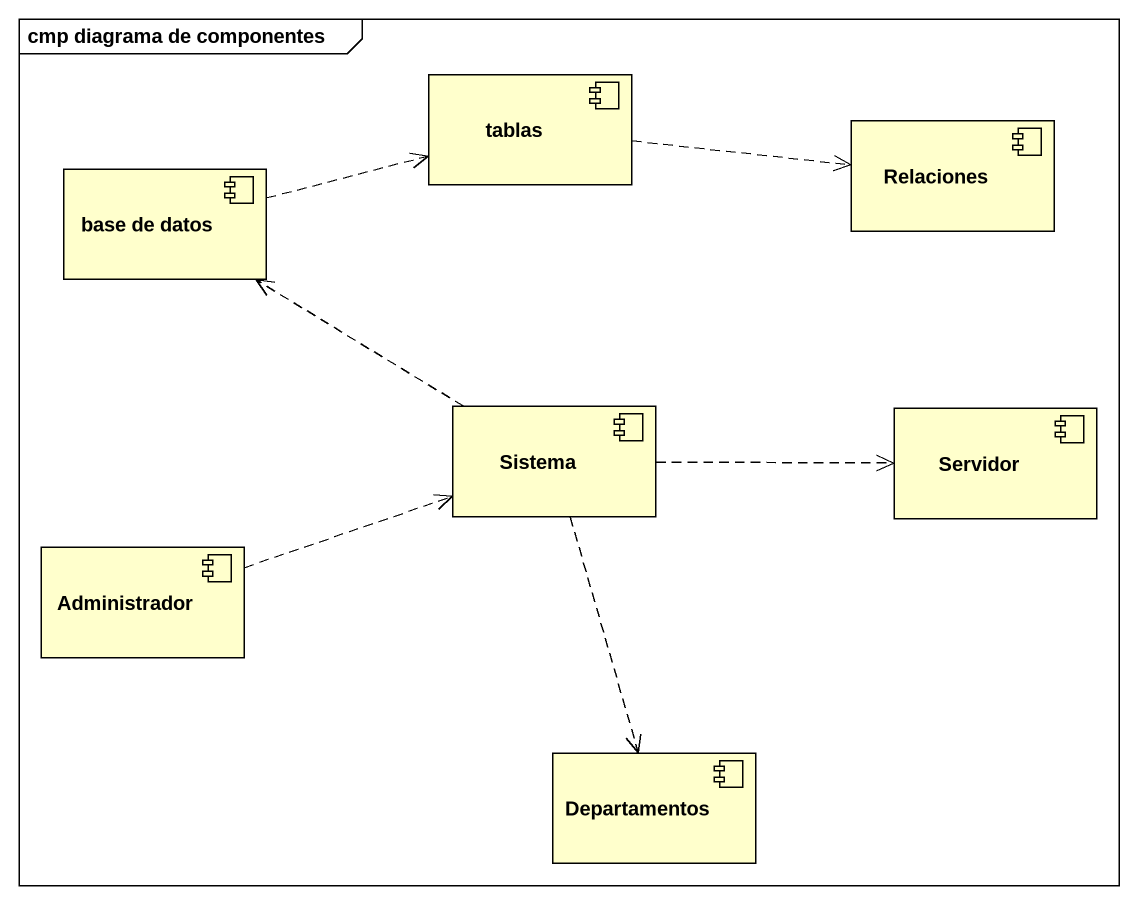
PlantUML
@startuml
mainframe cmp diagrama de componentes
component tablas
component "base de datos" as base_de_datos
component Relaciones
component Sistema
component Servidor
component Administrador
component Departamentos
tablas .right.> Relaciones
base_de_datos .right.> tablas
Sistema .up.> base_de_datos
Sistema .right.> Servidor
Sistema ..> Departamentos
Administrador .right.> Sistema
@enduml
